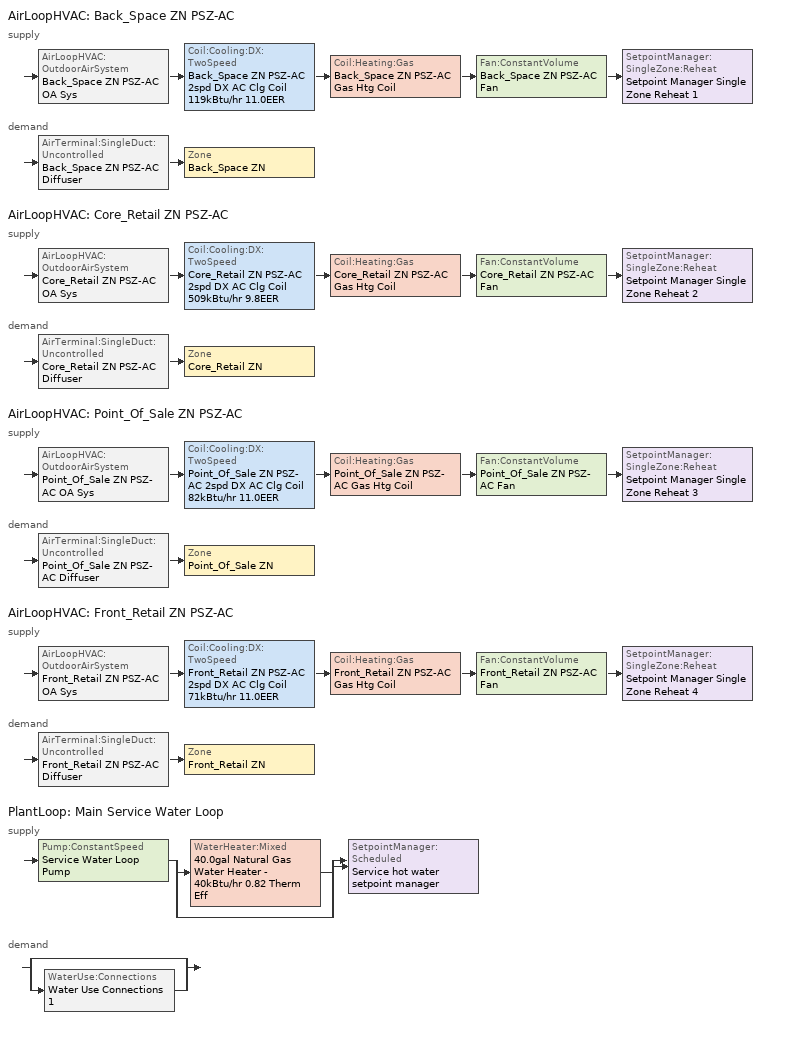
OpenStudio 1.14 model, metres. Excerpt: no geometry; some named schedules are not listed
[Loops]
AirLoopHVAC 'Back_Space ZN PSZ-AC'
 supply: AirLoopHVAC:OutdoorAirSystem 'Back_Space ZN PSZ-AC OA Sys' > Coil:Cooling:DX:TwoSpeed 'Back_Space ZN PSZ-AC 2spd DX AC Clg Coil 119kBtu/hr 11.0EER' > Coil:Heating:Gas 'Back_Space ZN PSZ-AC Gas Htg Coil' > Fan:ConstantVolume 'Back_Space ZN PSZ-AC Fan' > SetpointManager:SingleZone:Reheat 'Setpoint Manager Single Zone Reheat 1'
 demand: AirTerminal:SingleDuct:Uncontrolled 'Back_Space ZN PSZ-AC Diffuser' > Zone 'Back_Space ZN'
AirLoopHVAC 'Core_Retail ZN PSZ-AC'
 supply: AirLoopHVAC:OutdoorAirSystem 'Core_Retail ZN PSZ-AC OA Sys' > Coil:Cooling:DX:TwoSpeed 'Core_Retail ZN PSZ-AC 2spd DX AC Clg Coil 509kBtu/hr 9.8EER' > Coil:Heating:Gas 'Core_Retail ZN PSZ-AC Gas Htg Coil' > Fan:ConstantVolume 'Core_Retail ZN PSZ-AC Fan' > SetpointManager:SingleZone:Reheat 'Setpoint Manager Single Zone Reheat 2'
 demand: AirTerminal:SingleDuct:Uncontrolled 'Core_Retail ZN PSZ-AC Diffuser' > Zone 'Core_Retail ZN'
AirLoopHVAC 'Point_Of_Sale ZN PSZ-AC'
 supply: AirLoopHVAC:OutdoorAirSystem 'Point_Of_Sale ZN PSZ-AC OA Sys' > Coil:Cooling:DX:TwoSpeed 'Point_Of_Sale ZN PSZ-AC 2spd DX AC Clg Coil 82kBtu/hr 11.0EER' > Coil:Heating:Gas 'Point_Of_Sale ZN PSZ-AC Gas Htg Coil' > Fan:ConstantVolume 'Point_Of_Sale ZN PSZ-AC Fan' > SetpointManager:SingleZone:Reheat 'Setpoint Manager Single Zone Reheat 3'
 demand: AirTerminal:SingleDuct:Uncontrolled 'Point_Of_Sale ZN PSZ-AC Diffuser' > Zone 'Point_Of_Sale ZN'
AirLoopHVAC 'Front_Retail ZN PSZ-AC'
 supply: AirLoopHVAC:OutdoorAirSystem 'Front_Retail ZN PSZ-AC OA Sys' > Coil:Cooling:DX:TwoSpeed 'Front_Retail ZN PSZ-AC 2spd DX AC Clg Coil 71kBtu/hr 11.0EER' > Coil:Heating:Gas 'Front_Retail ZN PSZ-AC Gas Htg Coil' > Fan:ConstantVolume 'Front_Retail ZN PSZ-AC Fan' > SetpointManager:SingleZone:Reheat 'Setpoint Manager Single Zone Reheat 4'
 demand: AirTerminal:SingleDuct:Uncontrolled 'Front_Retail ZN PSZ-AC Diffuser' > Zone 'Front_Retail ZN'
PlantLoop 'Main Service Water Loop'
 supply: Pump:ConstantSpeed 'Service Water Loop Pump' > split
  | WaterHeater:Mixed '40.0gal Natural Gas Water Heater - 40kBtu/hr 0.82 Therm Eff'
  | bypass
  join > SetpointManager:Scheduled 'Service hot water setpoint manager'
 demand: split
  | bypass
  | WaterUse:Connections 'Water Use Connections 1'
[Sizing:Zone] Zone Cooling Design Supply Air Temperature Input Method=SupplyAirTemperature; Zone Cooling Design Supply Air Temperature {C}=12.8; Zone Cooling Design Supply Air Temperature Difference {deltaC}=11.11; Zone Heating Design Supply Air Temperature Input Method=SupplyAirTemperature; Zone Heating Design Supply Air Temperature {C}=40; Zone Heating Design Supply Air Temperature Difference {deltaC}=11.11; Zone Cooling Design Supply Air Humidity Ratio {kg-H2O/kg-air}=0.0085; Zone Heating Design Supply Air Humidity Ratio {kg-H2O/kg-air}=0.008; Cooling Design Air Flow Method=DesignDay; Heating Design Air Flow Method=DesignDay; Account for Dedicated Outdoor Air System=No; Dedicated Outdoor Air System Control Strategy=NeutralSupplyAir; Dedicated Outdoor Air Low Setpoint Temperature for Design {C}=autosize; Dedicated Outdoor Air High Setpoint Temperature for Design {C}=autosize
Core_Retail ZN; Back_Space ZN; Point_Of_Sale ZN; Front_Retail ZN
[Zone equipment]
Core_Retail ZN: Core_Retail ZN PSZ-AC Diffuser
Back_Space ZN: Back_Space ZN PSZ-AC Diffuser
Point_Of_Sale ZN: Point_Of_Sale ZN PSZ-AC Diffuser
Front_Retail ZN: Front_Retail ZN PSZ-AC Diffuser
[AirLoopHVAC] Availability Schedule=RetailStandalone HVACOperationSchd; Design Supply Air Flow Rate {m3/s}=AutoSize
Name | Availability Manager
Back_Space ZN PSZ-AC | Availability Manager Night Cycle 1
Core_Retail ZN PSZ-AC | Availability Manager Night Cycle 2
Point_Of_Sale ZN PSZ-AC | Availability Manager Night Cycle 3
Front_Retail ZN PSZ-AC | Availability Manager Night Cycle 4
[Sizing:System] Type of Load to Size On=Sensible; Design Outdoor Air Flow Rate {m3/s}=Autosize; Minimum System Air Flow Ratio=1; Preheat Design Temperature {C}=7; Preheat Design Humidity Ratio {kg-H2O/kg-Air}=0.008; Precool Design Temperature {C}=12.8; Precool Design Humidity Ratio {kg-H2O/kg-Air}=0.008; Central Cooling Design Supply Air Temperature {C}=12.8; Central Heating Design Supply Air Temperature {C}=40; Sizing Option=Coincident; 100% Outdoor Air in Cooling=No; 100% Outdoor Air in Heating=No; Central Cooling Design Supply Air Humidity Ratio {kg-H2O/kg-Air}=0.0085; Central Heating Design Supply Air Humidity Ratio {kg-H2O/kg-Air}=0.008; Cooling Design Air Flow Method=DesignDay; Cooling Design Air Flow Rate {m3/s}=0; Heating Design Air Flow Method=DesignDay; Heating Design Air Flow Rate {m3/s}=0; System Outdoor Air Method=ZoneSum; Zone Maximum Outdoor Air Fraction=1; Cooling Supply Air Flow Rate Per Floor Area {m3/s-m2}=0.00996765; Cooling Fraction of Autosized Cooling Supply Air Flow Rate=1; Cooling Supply Air Flow Rate Per Unit Cooling Capacity {m3/s-W}=3.94755e-05; Heating Supply Air Flow Rate Per Floor Area {m3/s-m2}=0.00996765; Heating Fraction of Autosized Heating Supply Air Flow Rate=1; Heating Fraction of Autosized Cooling Supply Air Flow Rate=1; Heating Supply Air Flow Rate Per Unit Heating Capacity {m3/s-W}=3.15882e-05; Cooling Design Capacity Method=CoolingDesignCapacity; Cooling Design Capacity {W}=autosize; Cooling Design Capacity Per Floor Area {W/m2}=234.7; Fraction of Autosized Cooling Design Capacity=1; Heating Design Capacity Method=HeatingDesignCapacity; Heating Design Capacity {W}=autosize; Heating Design Capacity Per Floor Area {W/m2}=157; Fraction of Autosized Heating Design Capacity=1; Central Cooling Capacity Control Method=OnOff
Back_Space ZN PSZ-AC; Core_Retail ZN PSZ-AC; Point_Of_Sale ZN PSZ-AC; Front_Retail ZN PSZ-AC
[SetpointManager:SingleZone:Reheat] Minimum Supply Air Temperature {C}=10; Maximum Supply Air Temperature {C}=50
Name | Control Zone
Setpoint Manager Single Zone Reheat 1 | Back_Space ZN
Setpoint Manager Single Zone Reheat 2 | Core_Retail ZN
Setpoint Manager Single Zone Reheat 3 | Point_Of_Sale ZN
Setpoint Manager Single Zone Reheat 4 | Front_Retail ZN
[Fan:ConstantVolume] Availability Schedule=RetailStandalone HVACOperationSchd; Maximum Flow Rate {m3/s}=AutoSize
Name | Fan Efficiency | Pressure Rise {Pa} | Motor Efficiency
Back_Space ZN PSZ-AC Fan | 0.58175 | 622.722 | 0.895
Core_Retail ZN PSZ-AC Fan | 0.6006 | 1018.77 | 0.924
Point_Of_Sale ZN PSZ-AC Fan; Front_Retail ZN PSZ-AC Fan | 0.56225 | 622.722 | 0.865
[Coil:Heating:Gas] Availability Schedule=Always On Discrete; Gas Burner Efficiency=0.8; Nominal Capacity {W}=AutoSize; Parasitic Electric Load {W}=0; Parasitic Gas Load {W}=0
Back_Space ZN PSZ-AC Gas Htg Coil; Core_Retail ZN PSZ-AC Gas Htg Coil; Point_Of_Sale ZN PSZ-AC Gas Htg Coil; Front_Retail ZN PSZ-AC Gas Htg Coil
[Coil:Cooling:DX:TwoSpeed] Availability Schedule=Always On Discrete; Rated High Speed Total Cooling Capacity {W}=Autosize; Rated High Speed Sensible Heat Ratio=Autosize; Rated High Speed Air Flow Rate {m3/s}=Autosize; Rated Low Speed Total Cooling Capacity {W}=Autosize; Rated Low Speed Sensible Heat Ratio=0.69; Condenser Type=AirCooled; High Speed Evaporative Condenser Effectiveness=0; High Speed Evaporative Condenser Air Flow Rate {m3/s}=Autosize; High Speed Evaporative Condenser Pump Rated Power Consumption {W}=Autosize; Low Speed Evaporative Condenser Effectiveness=0; Low Speed Evaporative Condenser Air Flow Rate {m3/s}=Autosize; Low Speed Evaporative Condenser Pump Rated Power Consumption {W}=Autosize; Basin Heater Capacity {W/K}=10; Basin Heater Setpoint Temperature {C}=2
Name | Rated High Speed COP {W/W} | Total Cooling Capacity Function of Temperature Curve | Total Cooling Capacity Function of Flow Fraction Curve | Energy Input Ratio Function of Temperature Curve | Energy Input Ratio Function of Flow Fraction Curve | Part Load Fraction Correlation Curve | Rated Low Speed COP {W/W} | Low Speed Total Cooling Capacity Function of Temperature Curve | Low Speed Energy Input Ratio Function of Temperature Curve
Back_Space ZN PSZ-AC 2spd DX AC Clg Coil 119kBtu/hr 11.0EER | 3.79883 | PSZ-AC_Unitary_PackagecoolCapFT | PSZ-AC_Unitary_PackagecoolFFF | PSZ-AC DX Unitary Package EIRFT | PSZ-AC_Unitary_PackagecoolEIRFFF | PSZ-AC_Unitary_PackagecoolPLR | 3.79883 | PSZ-AC_Unitary_PackagecoolCapFT 1 | PSZ-AC DX Unitary Package EIRFT 1
Core_Retail ZN PSZ-AC 2spd DX AC Clg Coil 509kBtu/hr 9.8EER | 3.39929 | PSZ-AC_Unitary_PackagecoolCapFT 2 | PSZ-AC_Unitary_PackagecoolFFF 1 | PSZ-AC DX Unitary Package EIRFT 2 | PSZ-AC_Unitary_PackagecoolEIRFFF 1 | PSZ-AC_Unitary_PackagecoolPLR 1 | 3.39929 | PSZ-AC_Unitary_PackagecoolCapFT 3 | PSZ-AC DX Unitary Package EIRFT 3
Point_Of_Sale ZN PSZ-AC 2spd DX AC Clg Coil 82kBtu/hr 11.0EER | 3.79883 | PSZ-AC_Unitary_PackagecoolCapFT 6 | PSZ-AC_Unitary_PackagecoolFFF 3 | PSZ-AC DX Unitary Package EIRFT 6 | PSZ-AC_Unitary_PackagecoolEIRFFF 3 | PSZ-AC_Unitary_PackagecoolPLR 3 | 3.79883 | PSZ-AC_Unitary_PackagecoolCapFT 7 | PSZ-AC DX Unitary Package EIRFT 7
Front_Retail ZN PSZ-AC 2spd DX AC Clg Coil 71kBtu/hr 11.0EER | 3.79883 | PSZ-AC_Unitary_PackagecoolCapFT 4 | PSZ-AC_Unitary_PackagecoolFFF 2 | PSZ-AC DX Unitary Package EIRFT 4 | PSZ-AC_Unitary_PackagecoolEIRFFF 2 | PSZ-AC_Unitary_PackagecoolPLR 2 | 3.79883 | PSZ-AC_Unitary_PackagecoolCapFT 5 | PSZ-AC DX Unitary Package EIRFT 5
[Controller:OutdoorAir] Minimum Outdoor Air Flow Rate {m3/s}=Autosize; Maximum Outdoor Air Flow Rate {m3/s}=Autosize; Economizer Control Type=DifferentialDryBulb; Economizer Control Action Type=ModulateFlow; Lockout Type=NoLockout; Minimum Limit Type=FixedMinimum; Minimum Outdoor Air Schedule=RetailStandalone MinOA_MotorizedDamper_Sched; High Humidity Control=No; Heat Recovery Bypass Control Type=BypassWhenWithinEconomizerLimits
Name | Maximum Fraction of Outdoor Air Schedule | Controller Mechanical Ventilation
Back_Space ZN PSZ-AC OA Sys Controller | BackSpaceZNPSZACmaxOASch | Controller Mechanical Ventilation 1
Core_Retail ZN PSZ-AC OA Sys Controller | CoreRetailZNPSZACmaxOASch | Controller Mechanical Ventilation 2
Point_Of_Sale ZN PSZ-AC OA Sys Controller | PointOfSaleZNPSZACmaxOASch | Controller Mechanical Ventilation 3
Front_Retail ZN PSZ-AC OA Sys Controller | FrontRetailZNPSZACmaxOASch | Controller Mechanical Ventilation 4
[Controller:MechanicalVentilation] Availability Schedule=Always On Discrete; System Outdoor Air Method=ZoneSum
Controller Mechanical Ventilation 1; Controller Mechanical Ventilation 2; Controller Mechanical Ventilation 3; Controller Mechanical Ventilation 4
[AirLoopHVAC:OutdoorAirSystem]
Name | Controller
Back_Space ZN PSZ-AC OA Sys | Back_Space ZN PSZ-AC OA Sys Controller
Core_Retail ZN PSZ-AC OA Sys | Core_Retail ZN PSZ-AC OA Sys Controller
Point_Of_Sale ZN PSZ-AC OA Sys | Point_Of_Sale ZN PSZ-AC OA Sys Controller
Front_Retail ZN PSZ-AC OA Sys | Front_Retail ZN PSZ-AC OA Sys Controller
[AvailabilityManager:NightCycle] Control Type=CycleOnAny; Thermostat Tolerance {deltaC}=1; Cycling Run Time {s}=1800
Availability Manager Night Cycle 1; Availability Manager Night Cycle 2; Availability Manager Night Cycle 3; Availability Manager Night Cycle 4
[AirTerminal:SingleDuct:Uncontrolled] Availability Schedule=Always On Discrete; Maximum Air Flow Rate {m3/s}=AutoSize
Back_Space ZN PSZ-AC Diffuser; Core_Retail ZN PSZ-AC Diffuser; Point_Of_Sale ZN PSZ-AC Diffuser; Front_Retail ZN PSZ-AC Diffuser
[PlantLoop]
Main Service Water Loop: Maximum Loop Temperature {C}=60; Minimum Loop Temperature {C}=10; Plant Loop Volume {m3}=Autocalculate; Load Distribution Scheme=Optimal
[Sizing:Plant]
Main Service Water Loop: Loop Type=Heating; Design Loop Exit Temperature {C}=60; Loop Design Temperature Difference {deltaC}=5; Sizing Option=NonCoincident; Zone Timesteps in Averaging Window=1; Coincident Sizing Factor Mode=None
[SetpointManager:Scheduled]
Service hot water setpoint manager: Control Variable=Temperature; Schedule=Service Water Loop Temp - 140F
[Pump:ConstantSpeed]
Service Water Loop Pump: Rated Flow Rate {m3/s}=autosize; Rated Pump Head {Pa}=0.001; Rated Power Consumption {W}=autosize; Motor Efficiency=0.7; Fraction of Motor Inefficiencies to Fluid Stream=0; Pump Control Type=Intermittent
[WaterHeater:Mixed]
40.0gal Natural Gas Water Heater - 40kBtu/hr 0.82 Therm Eff: Tank Volume {m3}=0.151416; Setpoint Temperature Schedule=Service Water Loop Temp - 140F; Deadband Temperature Difference {deltaC}=2; Maximum Temperature Limit {C}=82.2222; Heater Control Type=Cycle; Heater Maximum Capacity {W}=11722.8; Heater Fuel Type=NaturalGas; Heater Thermal Efficiency=0.82; Off Cycle Parasitic Fuel Consumption Rate {W}=1860.12; Off Cycle Parasitic Fuel Type=NaturalGas; Off Cycle Parasitic Heat Fraction to Tank=0; On Cycle Parasitic Fuel Consumption Rate {W}=1860.12; On Cycle Parasitic Fuel Type=NaturalGas; On Cycle Parasitic Heat Fraction to Tank=0; Ambient Temperature Indicator=ThermalZone; Ambient Temperature Schedule=Schedule Ruleset 1; Ambient Temperature Thermal Zone=Back_Space ZN; Off Cycle Loss Coefficient to Ambient Temperature {W/K}=4.10807; On Cycle Loss Coefficient to Ambient Temperature {W/K}=4.10807; Use Side Effectiveness=1; Source Side Effectiveness=1; Use Side Design Flow Rate {m3/s}=autosize; Source Side Design Flow Rate {m3/s}=autosize; Indirect Water Heating Recovery Time {hr}=1.5
[WaterUse:Connections]
Water Use Connections 1: Water Use Equipment Name 1=Main Service Water Use 0.3gal/min
[WaterUse:Equipment:Definition]
Main Service Water Use Def 0.3gal/min: Peak Flow Rate {m3/s}=1.89271e-05; Sensible Fraction Schedule=Fraction Sensible - 0.2; Latent Fraction Schedule=Fraction Latent - 0.05
[WaterUse:Equipment]
Main Service Water Use 0.3gal/min: Water Use Equipment Definition=Main Service Water Use Def 0.3gal/min; Flow Rate Fraction Schedule=RetailStandalone BLDG_SWH_SCH
[EnergyManagementSystem:Sensor]
Name | Output Variable or Output Meter Index Key | Output Variable or Output Meter
BackSpaceZNPSZACDATRqd | Node 7 | System Node Setpoint Temperature
BackSpaceZNPSZACHeatingRTF | Back_Space ZN PSZ-AC Gas Htg Coil | Heating Coil Runtime Fraction
BackSpaceZNPSZACRTF | Back_Space ZN PSZ-AC 2spd DX AC Clg Coil 119kBtu/hr 11.0EER | Cooling Coil Runtime Fraction
CoreRetailZNPSZACDATRqd | Node 18 | System Node Setpoint Temperature
CoreRetailZNPSZACHeatingRTF | Core_Retail ZN PSZ-AC Gas Htg Coil | Heating Coil Runtime Fraction
CoreRetailZNPSZACRTF | Core_Retail ZN PSZ-AC 2spd DX AC Clg Coil 509kBtu/hr 9.8EER | Cooling Coil Runtime Fraction
FrontRetailZNPSZACDATRqd | Node 40 | System Node Setpoint Temperature
FrontRetailZNPSZACHeatingRTF | Front_Retail ZN PSZ-AC Gas Htg Coil | Heating Coil Runtime Fraction
FrontRetailZNPSZACRTF | Front_Retail ZN PSZ-AC 2spd DX AC Clg Coil 71kBtu/hr 11.0EER | Cooling Coil Runtime Fraction
PointOfSaleZNPSZACDATRqd | Node 29 | System Node Setpoint Temperature
PointOfSaleZNPSZACHeatingRTF | Point_Of_Sale ZN PSZ-AC Gas Htg Coil | Heating Coil Runtime Fraction
PointOfSaleZNPSZACRTF | Point_Of_Sale ZN PSZ-AC 2spd DX AC Clg Coil 82kBtu/hr 11.0EER | Cooling Coil Runtime Fraction
[EnergyManagementSystem:InternalVariable]
Name | Internal Data Index Key | Internal Data Type
BackSpaceZNPSZACOADesignMass | Back_Space ZN PSZ-AC OA Sys Controller | Outdoor Air Controller Minimum Mass Flow Rate
BackSpaceZNPSZACFanDesignPressure | Back_Space ZN PSZ-AC Fan | Fan Nominal Pressure Rise
BackSpaceZNPSZACDesignFlowMass | Back_Space ZN PSZ-AC OA Sys Controller | Outdoor Air Controller Maximum Mass Flow Rate
CoreRetailZNPSZACOADesignMass | Core_Retail ZN PSZ-AC OA Sys Controller | Outdoor Air Controller Minimum Mass Flow Rate
CoreRetailZNPSZACFanDesignPressure | Core_Retail ZN PSZ-AC Fan | Fan Nominal Pressure Rise
CoreRetailZNPSZACDesignFlowMass | Core_Retail ZN PSZ-AC OA Sys Controller | Outdoor Air Controller Maximum Mass Flow Rate
FrontRetailZNPSZACOADesignMass | Front_Retail ZN PSZ-AC OA Sys Controller | Outdoor Air Controller Minimum Mass Flow Rate
FrontRetailZNPSZACFanDesignPressure | Front_Retail ZN PSZ-AC Fan | Fan Nominal Pressure Rise
FrontRetailZNPSZACDesignFlowMass | Front_Retail ZN PSZ-AC OA Sys Controller | Outdoor Air Controller Maximum Mass Flow Rate
PointOfSaleZNPSZACOADesignMass | Point_Of_Sale ZN PSZ-AC OA Sys Controller | Outdoor Air Controller Minimum Mass Flow Rate
PointOfSaleZNPSZACFanDesignPressure | Point_Of_Sale ZN PSZ-AC Fan | Fan Nominal Pressure Rise
PointOfSaleZNPSZACDesignFlowMass | Point_Of_Sale ZN PSZ-AC OA Sys Controller | Outdoor Air Controller Maximum Mass Flow Rate
[EnergyManagementSystem:Actuator] Actuated Component Type=Fan; Actuated Component Control Type=Fan Pressure Rise
Name | Actuated Component
BackSpaceZNPSZACFanPressure | Back_Space ZN PSZ-AC Fan
CoreRetailZNPSZACFanPressure | Core_Retail ZN PSZ-AC Fan
FrontRetailZNPSZACFanPressure | Front_Retail ZN PSZ-AC Fan
PointOfSaleZNPSZACFanPressure | Point_Of_Sale ZN PSZ-AC Fan
[Schedule:Ruleset]
Name | Default Day Schedule | Summer Design Day Schedule | Winter Design Day Schedule
RetailStandalone HVACOperationSchd | RetailStandalone HVACOperationSchd Default | RetailStandalone HVACOperationSchd Summer Design Day | RetailStandalone HVACOperationSchd Winter Design Day
RetailStandalone MinOA_MotorizedDamper_Sched | RetailStandalone MinOA_MotorizedDamper_Sched Default | RetailStandalone MinOA_MotorizedDamper_Sched Summer Design Day | RetailStandalone MinOA_MotorizedDamper_Sched Winter Design Day
Service Water Loop Temp - 140F | Service Water Loop Temp - 140F Default
Schedule Ruleset 1 | Schedule Day 39
Fraction Sensible - 0.2 | Schedule Day 41
Fraction Latent - 0.05 | Schedule Day 42
RetailStandalone BLDG_SWH_SCH | RetailStandalone BLDG_SWH_SCH Default | RetailStandalone BLDG_SWH_SCH Summer Design Day | RetailStandalone BLDG_SWH_SCH Winter Design Day
BackSpaceZNPSZACmaxOASch | BackSpaceZNPSZACmaxOASchDefault
CoreRetailZNPSZACmaxOASch | CoreRetailZNPSZACmaxOASchDefault
FrontRetailZNPSZACmaxOASch | FrontRetailZNPSZACmaxOASchDefault
PointOfSaleZNPSZACmaxOASch | PointOfSaleZNPSZACmaxOASchDefault
[Schedule:Day]
RetailStandalone HVACOperationSchd Default: 8, 0, 0, 19, 0, 1, 24, 0, 0
RetailStandalone HVACOperationSchd Summer Design Day; RetailStandalone HVACOperationSchd SmrDsn|Wkdy Day: 6, 0, 0, 21, 0, 1, 24, 0, 0
RetailStandalone HVACOperationSchd Winter Design Day; RetailStandalone HVACOperationSchd WntrDsn|Sat Day: 6, 0, 0, 22, 0, 1, 24, 0, 0
RetailStandalone MinOA_MotorizedDamper_Sched Default: 9, 0, 0, 19, 0, 1, 24, 0, 0
RetailStandalone MinOA_MotorizedDamper_Sched Sat Day: 7, 0, 0, 22, 0, 1, 24, 0, 0
RetailStandalone MinOA_MotorizedDamper_Sched Summer Design Day; RetailStandalone MinOA_MotorizedDamper_Sched SmrDsn|Wkdy Day: 7, 0, 0, 21, 0, 1, 24, 0, 0
RetailStandalone MinOA_MotorizedDamper_Sched Winter Design Day: 24, 0, 1
Service Water Loop Temp - 140F Default: 24, 0, 60
Schedule Day 39: 24, 0, 22
Schedule Day 41: 24, 0, 0.2
Schedule Day 42: 24, 0, 0.05
RetailStandalone BLDG_SWH_SCH Default: 9, 0, 0, 10, 0, 0.14, 11, 0, 0.29, 12, 0, 0.31, 14, 0, 0.36, 15, 0, 0.34, 16, 0, 0.35, 17, 0, 0.37, 18, 0, 0.34, 19, 0, 0.25, 24, 0, 0
RetailStandalone BLDG_SWH_SCH Summer Design Day; RetailStandalone BLDG_SWH_SCH SmrDsn|Wkdy Day: 7, 0, 0, 8, 0, 0.15, 9, 0, 0.23, 10, 0, 0.32, 11, 0, 0.41, 12, 0, 0.57, 13, 0, 0.62, 14, 0, 0.61, 15, 0, 0.5, 16, 0, 0.45, 17, 0, 0.46, 18, 0, 0.47, 19, 0, 0.42, 20, 0, 0.34, 21, 0, 0.33, 24, 0, 0
RetailStandalone BLDG_SWH_SCH Winter Design Day: 7, 0, 0, 8, 0, 0.2, 9, 0, 0.24, 10, 0, 0.27, 11, 0, 0.42, 12, 0, 0.54, 13, 0, 0.59, 14, 0, 0.6, 15, 0, 0.49, 16, 0, 0.48, 17, 0, 0.47, 18, 0, 0.46, 19, 0, 0.44, 20, 0, 0.36, 21, 0, 0.29, 22, 0, 0.22, 24, 0, 0
BackSpaceZNPSZACmaxOASchDefault; CoreRetailZNPSZACmaxOASchDefault; FrontRetailZNPSZACmaxOASchDefault; PointOfSaleZNPSZACmaxOASchDefault: 24, 0, 0.7
[Schedule:Rule] Date Specification Type=DateRange; Start Month=1; Start Day=1; End Month=12; End Day=31
Name | Schedule Ruleset | Rule Order | Day Schedule | Apply Monday | Apply Tuesday | Apply Wednesday | Apply Thursday | Apply Friday | Apply Saturday
Schedule Rule 25 | RetailStandalone HVACOperationSchd | 1 | RetailStandalone HVACOperationSchd SmrDsn|Wkdy Day | Yes | Yes | Yes | Yes | Yes
Schedule Rule 26 | RetailStandalone HVACOperationSchd | 0 | RetailStandalone HVACOperationSchd WntrDsn|Sat Day |  |  |  |  |  | Yes
Schedule Rule 27 | RetailStandalone MinOA_MotorizedDamper_Sched | 1 | RetailStandalone MinOA_MotorizedDamper_Sched Sat Day |  |  |  |  |  | Yes
Schedule Rule 28 | RetailStandalone MinOA_MotorizedDamper_Sched | 0 | RetailStandalone MinOA_MotorizedDamper_Sched SmrDsn|Wkdy Day | Yes | Yes | Yes | Yes | Yes
Schedule Rule 29 | RetailStandalone BLDG_SWH_SCH | 1 | RetailStandalone BLDG_SWH_SCH SmrDsn|Wkdy Day | Yes | Yes | Yes | Yes | Yes
Schedule Rule 30 | RetailStandalone BLDG_SWH_SCH | 0 | RetailStandalone BLDG_SWH_SCH WntrDsn|Sat Day |  |  |  |  |  | Yes
[Schedule:Constant]
Always On Discrete: Value=1
[Curve:Biquadratic] Minimum Value of x=12.77778; Maximum Value of x=23.88889; Minimum Value of y=21.11111; Maximum Value of y=46.11111
Name | Coefficient1 Constant | Coefficient2 x | Coefficient3 x**2 | Coefficient4 y | Coefficient5 y**2 | Coefficient6 x*y
PSZ-AC_Unitary_PackagecoolCapFT; PSZ-AC_Unitary_PackagecoolCapFT 1; PSZ-AC_Unitary_PackagecoolCapFT 2; PSZ-AC_Unitary_PackagecoolCapFT 3; PSZ-AC_Unitary_PackagecoolCapFT 4; PSZ-AC_Unitary_PackagecoolCapFT 5; PSZ-AC_Unitary_PackagecoolCapFT 6; PSZ-AC_Unitary_PackagecoolCapFT 7 | 0.766956 | 0.0107756 | -4.14703e-05 | 0.00134961 | -0.000261144 | 0.000457488
PSZ-AC DX Unitary Package EIRFT; PSZ-AC DX Unitary Package EIRFT 1; PSZ-AC DX Unitary Package EIRFT 2; PSZ-AC DX Unitary Package EIRFT 3; PSZ-AC DX Unitary Package EIRFT 4; PSZ-AC DX Unitary Package EIRFT 5; PSZ-AC DX Unitary Package EIRFT 6; PSZ-AC DX Unitary Package EIRFT 7 | 0.297145 | 0.0430933 | -0.000748766 | 0.00597727 | 0.000482112 | -0.000956448
[Curve:Quadratic]
Name | Coefficient1 Constant | Coefficient2 x | Coefficient3 x**2 | Minimum Value of x | Maximum Value of x
PSZ-AC_Unitary_PackagecoolFFF; PSZ-AC_Unitary_PackagecoolFFF 1; PSZ-AC_Unitary_PackagecoolFFF 2; PSZ-AC_Unitary_PackagecoolFFF 3 | 0.8 | 0.2 | 0 | 0.5 | 1.5
PSZ-AC_Unitary_PackagecoolEIRFFF; PSZ-AC_Unitary_PackagecoolEIRFFF 1; PSZ-AC_Unitary_PackagecoolEIRFFF 2; PSZ-AC_Unitary_PackagecoolEIRFFF 3 | 1.156 | -0.1816 | 0.0256 | 0.5 | 1.5
PSZ-AC_Unitary_PackagecoolPLR; PSZ-AC_Unitary_PackagecoolPLR 1; PSZ-AC_Unitary_PackagecoolPLR 2; PSZ-AC_Unitary_PackagecoolPLR 3 | 0.75 | 0.25 | 0 | 0 | 1
